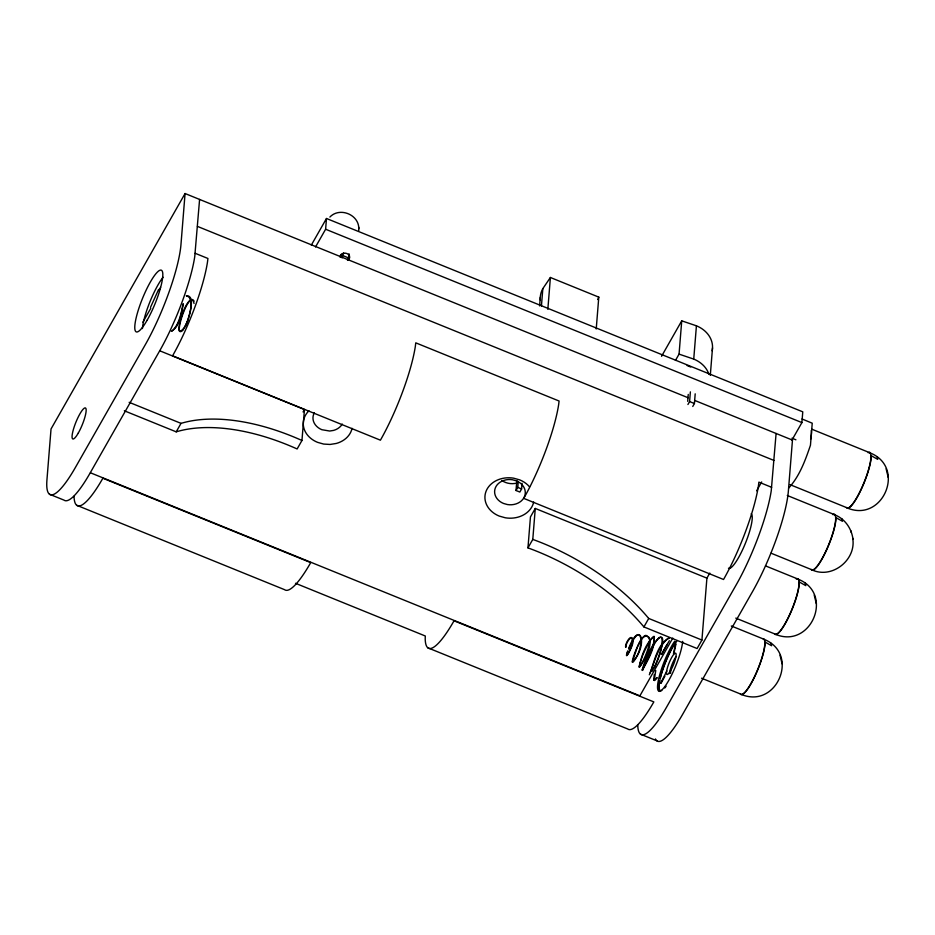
<?xml version="1.0" encoding="UTF-8"?>
<svg xmlns="http://www.w3.org/2000/svg" width="935" height="935" viewBox="0 0 935 935"><rect width="100%" height="100%" fill="white"/><g stroke="black" fill="none" stroke-linecap="round" stroke-linejoin="round"><path stroke-width="1.4" d="M762.972 638.745A30.072 6.148 -67.9 0 1 764.409 639.47C799.998 654.138 776.856 708.777 741.794 694.623M797.181 578.648A30.072 6.148 -67.9 0 1 798.619 579.373C834.219 594.041 811.066 648.68 776.015 634.538M852.673 538.139C856.647 559.317 832.723 578.964 812.655 570.175M869.082 452.353A30.072 6.148 -67.9 0 1 870.52 453.078C906.12 467.745 882.979 522.385 847.916 508.243M185.072 193.533L180.969 244.526A76.834 15.708 -67.9 0 1 145.287 344.734L75.583 467.149A76.834 15.708 -67.9 0 1 46.937 479.947L51.039 428.955L185.072 193.533L688.137 397.761M199.587 199.435L194.749 256.611A76.834 15.708 -67.9 0 1 159.803 350.625L90.099 473.052A76.834 15.708 -67.9 0 1 64.001 500.12L49.485 494.229M124.343 410.792L176.201 431.841A158.599 84.501 29.7 0 1 297.131 448.964L301.958 440.49L304.448 409.53L159.838 350.824M315.527 246.969L325.614 229.239L326.479 218.486L802.768 411.832L801.903 422.597L791.805 440.315M341.076 257.219L341.31 254.332M342.081 257.943L343.542 252.999M347.434 260.129L348.673 257.955L349.012 253.782M522.057 483.29L521.601 488.947L519.837 492.044L516.015 490.501L516.821 480.59M516.015 490.501L517.78 487.404L518.235 481.735M539.6 305.885L540.301 297.201M541.435 305.979L542.838 288.611L550.399 277.485L598.786 297.131L596.226 328.968M527.959 547.887L530.449 516.938L535.276 508.453L706.907 578.134L701.928 640.054L697.101 648.528L643.911 626.929A158.599 84.501 29.7 0 0 527.959 547.887L532.786 539.413L535.276 508.453M547.84 309.321L550.399 277.485M675.456 360.454L679.055 354.131L681.732 320.845L696.423 325.812A27.781 22.802 4.6 0 1 712.131 350.824M687.704 401.337L688.253 394.43M687.926 404.504L689.598 401.571L690.369 391.882M708.882 374.222A27.781 22.802 4.6 0 0 693.735 359.098L696.423 325.812M670.535 673.235L670.757 670.407A11.524 2.361 -67.9 0 0 675.736 653.238A11.524 2.361 -67.9 0 0 667.368 667.917A11.524 2.361 -67.9 0 0 670.757 670.407M692.753 406.468L694.413 403.534L695.196 393.834M710.296 375.367L712.517 347.867M776.097 433.478L771.258 490.653A76.834 15.708 -67.9 0 1 736.312 584.667L666.608 707.094A76.834 15.708 -67.9 0 1 637.775 725.104M625.597 647.137C624.942 643.619 631.873 632.037 632.785 640.545C634.807 643.432 622.909 664.843 627.607 651.099M625.982 647.207C625.328 642.649 633.638 631.838 632.317 642.24C633.147 645.138 623.037 663.675 627.969 651.216M675.596 643.794L673.469 653.623M675.982 643.911L673.854 653.752M183.015 303.945C181.285 313.167 179.088 324.515 172.25 330.885M183.389 304.027C181.156 312.956 180.058 326.607 171.339 331.282M654.278 674.486L653.717 679.792M649.334 674.789C654.418 662.763 656.639 644.367 669.051 638.126M655.762 670.453L654.266 680.259L656.837 677.676M650.269 672.732C654.839 660.893 657.983 647.113 667.812 638.465L669.168 638.43M186.801 323.533C187.982 318.449 196.817 295.285 186.334 295.729M150.523 307.311L158.623 289.429M184.148 328.664L188.286 319.548M628.577 648.773C639.049 620.595 647.347 640.405 636.326 657.293C625.41 676.18 639.891 634.269 646.097 635.426C656.347 640.428 643.876 661.302 639.224 667.345C640.942 657.223 645.594 643.081 653.997 636.419M628.928 648.89C642.976 615.288 645.255 650.912 632.34 662.062C634.585 657.024 639.797 631.616 648.539 636.945C654.757 641.679 632.469 683.871 641.375 659.35C643.14 651.157 660.285 620.302 652.116 648.422C649.731 655.786 645.208 664.119 642.462 670.453C643.853 666.164 646.704 659.713 648.75 654.967C666.713 616.223 664.668 650.222 653.986 667.52M654.36 667.672C675.713 616.34 650.141 638.862 642.123 670.231C646.436 663.114 656.195 646.786 653.962 636.384M185.504 326.268L186.906 323.171M666.854 670.979L660.694 683.123M597.675 299.516L598.786 297.131M652.233 671.19L653.997 667.508M661.302 654.383L669.366 640.709M661.676 654.547L667.076 644.495M664.914 676.215L661.068 683.286M142.868 322.201L150.757 308.34M176.201 431.841L181.028 423.368A158.599 84.501 29.7 0 1 301.958 440.49M311.343 245.064L326.479 218.486M303.069 411.949L304.448 409.53M661.559 356.282L681.732 320.845M643.911 626.929L648.726 618.456L701.928 640.054M672.779 638.091L639.891 695.839L90.45 472.794M706.907 578.134L709.794 573.073M756.637 490.805L761.674 481.946M183.26 329.95C171.257 341.509 187.713 289.686 194.083 301.163M657.176 677.887L654.535 680.54L653.682 679.745M788.778 487.988C799.659 476.02 805.339 460.3 810.458 445.224L812.235 423.204L802.031 418.974M329.891 217.049C339.569 206.822 358.911 214.466 358.795 228.596M186.556 296.033C196.958 297.318 187.023 330.686 179.625 331.27C176.727 327.11 190.576 288.202 194.059 303.489M679.055 354.131L693.735 359.098M687.096 365.55L690.72 367.011M325.614 229.239L801.903 422.597M811.732 429.165L869.877 452.762M343.309 255.769L348.673 257.955M791.945 438.188L795.919 439.801M694.904 400.507L792.471 440.116L788.369 491.109A76.834 15.708 -67.9 0 1 752.687 591.317L682.982 713.732A76.834 15.708 -67.9 0 1 655.435 738.954M689.598 401.571L694.413 403.534M197.425 226.387L773.923 460.429M790.087 484.669L846.888 507.728A29.826 6.101 -67.9 0 0 864.898 480.356A29.826 6.101 -67.9 0 0 868.183 452.739M195.146 253.28L207.921 258.469L207.523 261.8A76.834 15.708 -67.9 0 1 172.578 355.814L380.416 440.186A76.834 15.708 -67.9 0 0 415.374 346.172L415.759 342.841L559.083 401.022L558.686 404.352A76.834 15.708 -67.9 0 1 523.74 498.378L723.538 579.49A76.834 15.708 -67.9 0 0 758.484 485.464L758.881 482.133L771.655 487.322M787.293 495.492L834.616 514.706M771.048 553.193L811.615 569.66A29.826 6.101 -67.9 0 0 829.637 542.288A29.826 6.101 -67.9 0 0 832.91 514.671M765.52 565.885L797.976 579.057M517.78 487.404L521.601 488.947M735.763 618.105L774.975 634.024A29.826 6.101 -67.9 0 0 792.997 606.651A29.826 6.101 -67.9 0 0 796.269 579.034M731.31 625.982L763.755 639.154A29.826 6.101 -67.9 0 1 757.327 670.36A29.826 6.101 -67.9 0 1 740.765 694.121L701.554 678.202M129.159 402.319L181.028 423.368M295.507 583.3L425.296 635.999L425.203 638.804A76.834 15.708 -67.9 0 0 454.036 620.793L653.834 701.904A76.834 15.708 -67.9 0 1 627.736 728.984L427.938 647.873M76.775 505.309L284.614 589.693A76.834 15.708 -67.9 0 0 310.724 562.613L102.873 478.229A76.834 15.708 -67.9 0 1 74.04 496.251M640.51 734.162L656.884 740.812M852.989 539.425C851.785 528.836 845.217 519.147 835.259 515.021A30.072 6.148 -67.9 0 0 833.821 514.297M888.25 477.493L886.135 468.821M816.348 603.776L814.233 595.116M782.128 663.873L780.012 655.201M877.112 456.853L877.72 459.342L871.139 455.661A30.072 6.148 -67.9 0 1 860.866 490.174A30.072 6.148 -67.9 0 1 846.479 507.518M850.873 530.753L851.306 532.576M841.851 518.785L842.447 521.274L835.878 517.593A30.072 6.148 -67.9 0 1 825.605 552.117A30.072 6.148 -67.9 0 1 811.206 569.45M805.21 583.136L805.806 585.637L799.238 581.956A30.072 6.148 -67.9 0 1 788.965 616.469A30.072 6.148 -67.9 0 1 774.566 633.813M771.001 643.233L771.597 645.734L765.029 642.041A30.072 6.148 -67.9 0 1 754.755 676.566A30.072 6.148 -67.9 0 1 740.356 693.899M358.748 227.322L358.853 230.431M340.141 257.289A4.804 3.939 4.6 0 1 346.92 253.525A4.804 3.939 4.6 0 1 347.68 260.351M751.202 513.771A29.523 6.042 -67.9 0 1 744.833 544.649A29.523 6.042 -67.9 0 1 728.447 568.164M682.667 641.352A29.955 6.124 -67.9 0 1 667.672 682.281A29.955 6.124 -67.9 0 1 658.018 682.118A29.955 6.124 -67.9 0 1 674.696 641.223M659.736 691.456A29.955 6.124 -67.9 0 1 659.526 680.727M660.063 678.319A29.955 6.124 -67.9 0 1 660.741 675.736M661.115 674.415A29.955 6.124 -67.9 0 1 675.865 641.69M669.483 673.551A11.524 2.361 -67.9 0 1 676.063 656.557M666.152 686.232A28.868 5.902 -67.9 0 1 664.75 687.985M661.805 690.486A28.868 5.902 -67.9 0 1 659.958 680.107M660.203 678.974A28.868 5.902 -67.9 0 1 661.115 675.304M661.477 674.03A28.868 5.902 -67.9 0 1 677.139 640.557M158.845 290.575A31.311 6.405 -67.9 0 1 160.563 287.419M142.412 328.571A33.274 6.802 -67.9 0 1 163.087 277.239M516.95 483.021A15.369 12.623 4.6 0 1 501.826 480.485M352.063 428.312A24.614 20.208 4.6 0 1 336.331 443.447L330.078 444.452L323.662 444.067L317.538 442.337A24.614 20.208 4.6 0 1 308.947 410.804M533.675 502.048A24.59 20.184 4.6 0 1 505.309 517.791L499.185 516.062A24.59 20.184 4.6 0 1 486.025 491.366A24.59 20.184 4.6 0 1 513.642 478.171L519.767 479.9A24.59 20.184 4.6 0 1 529.537 486.854M342.245 424.069A15.369 12.623 4.6 0 1 333.608 430.404L329.704 431.035L321.874 429.714A15.369 12.623 4.6 0 1 314.37 412.756M532.786 539.413A158.599 84.501 29.7 0 1 648.726 618.456M811.299 430.509A29.826 6.101 -67.9 0 1 810.598 439.298M540.395 300.193A27.781 22.802 4.6 0 1 542.838 288.611M516.377 480.859L512.555 479.772A15.369 12.623 4.6 0 0 495.293 488.023A15.369 12.623 4.6 0 0 503.509 503.451L507.343 504.538A15.369 12.623 4.6 0 0 524.605 496.286A15.369 12.623 4.6 0 0 516.377 480.859M78.341 432.975A16.736 3.424 -67.9 0 0 85.552 408.022A16.736 3.424 -67.9 0 0 73.421 429.352A16.736 3.424 -67.9 0 0 78.341 432.975M147.274 319.957A33.274 6.802 -67.9 0 0 161.626 270.367A33.274 6.802 -67.9 0 0 137.492 312.757A33.274 6.802 -67.9 0 0 147.274 319.957"/></g></svg>
